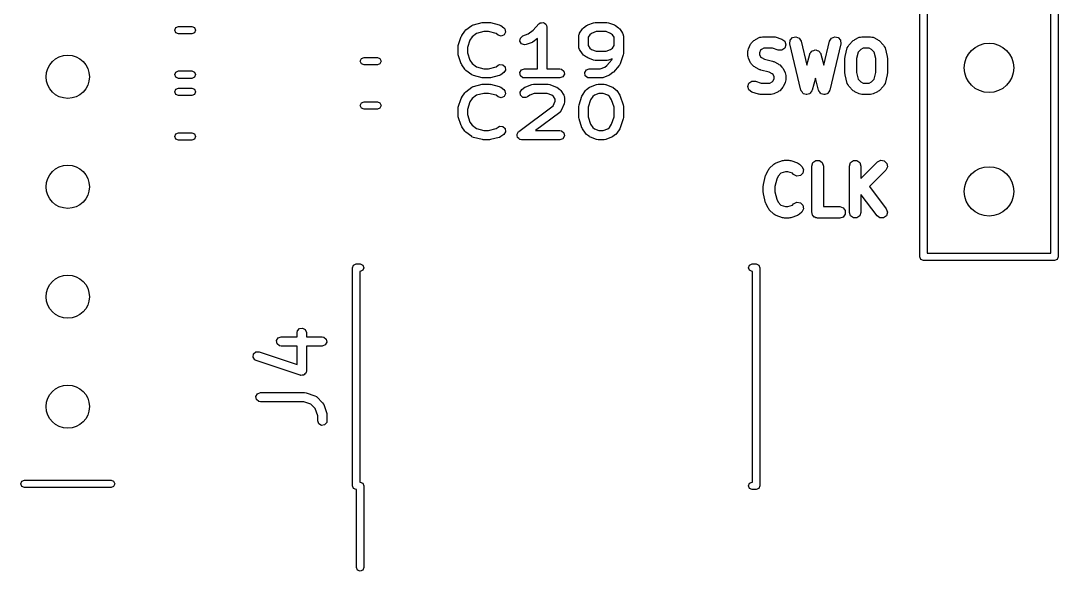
# Model space of a CAD drawing. Extents: x 4.56 to 6.28, y -4.66 to -2.14.
# Drawn here: x 5.594 to 6.255, y -4.593 to -4.242 of the extents above; entities that cross this region are included whole.
import ezdxf

# ---------------------------------------------------------------- set-up
doc = ezdxf.new("R2010")
doc.units = 0
doc.header["$MEASUREMENT"] = 0
doc.layers.add('BLACK', color=7, linetype='CONTINUOUS')

msp = doc.modelspace()

# ---------------------------------------------------------------- linework, layer by layer
at = {"layer": 'BLACK', "linetype": 'CONTINUOUS'}
for p, q in [((6.16654, -4.39213), (6.16654, -3.99606)), ((6.25472, -3.99606), (6.25472, -4.39213)), ((6.17126, -3.99843), (6.17126, -4.38976)), ((6.25, -4.38976), (6.25, -3.99843)), ((5.69221, -4.24764), (5.6929, -4.24597)), ((5.6929, -4.24931), (5.69221, -4.24764)), ((5.6929, -4.24597), (5.69457, -4.24528)), ((5.69457, -4.24528), (5.70306, -4.24528)), ((5.70306, -4.24528), (5.70473, -4.24597)), ((5.70473, -4.24597), (5.70543, -4.24764)), ((5.70543, -4.24764), (5.70473, -4.24931)), ((5.87681, -4.24822), (5.87748, -4.24752)), ((5.87748, -4.24752), (5.87749, -4.2475)), ((5.87749, -4.2475), (5.88124, -4.24469)), ((5.88124, -4.24469), (5.88216, -4.24422)), ((5.88216, -4.24422), (5.88223, -4.24423)), ((5.88223, -4.24423), (5.8823, -4.24418)), ((5.8823, -4.24418), (5.88792, -4.24278)), ((5.88792, -4.24278), (5.88851, -4.24274)), ((5.88851, -4.24274), (5.88864, -4.24269)), ((5.88864, -4.24269), (5.89239, -4.24269)), ((5.89239, -4.24269), (5.89297, -4.24279)), ((5.89297, -4.24279), (5.8931, -4.24278)), ((5.8931, -4.24278), (5.89873, -4.24418)), ((5.89873, -4.24418), (5.89967, -4.2446)), ((5.89967, -4.2446), (5.89971, -4.24466)), ((5.89971, -4.24466), (5.89978, -4.24469)), ((5.89978, -4.24469), (5.90166, -4.24609)), ((5.90166, -4.24609), (5.90236, -4.24684)), ((5.90236, -4.24684), (5.90282, -4.24881)), ((5.9172, -4.25006), (5.92038, -4.24768)), ((5.92038, -4.24768), (5.92393, -4.24368)), ((5.92393, -4.24368), (5.92462, -4.24313)), ((5.92462, -4.24313), (5.92466, -4.24308)), ((5.92466, -4.24308), (5.92469, -4.24308)), ((5.92469, -4.24308), (5.92473, -4.24304)), ((5.92473, -4.24304), (5.92569, -4.2429)), ((5.92569, -4.2429), (5.92665, -4.24273)), ((5.92665, -4.24273), (5.92669, -4.24276)), ((5.92669, -4.24276), (5.92673, -4.24275)), ((5.92673, -4.24275), (5.92756, -4.24326)), ((5.92756, -4.24326), (5.9284, -4.24374)), ((5.9284, -4.24374), (5.92841, -4.24378)), ((5.92841, -4.24378), (5.92845, -4.24381)), ((5.92845, -4.24381), (5.92876, -4.24473)), ((5.92876, -4.24473), (5.92909, -4.24564)), ((5.92909, -4.24564), (5.92909, -4.27222)), ((5.94992, -4.24963), (5.9518, -4.24682)), ((5.9518, -4.24682), (5.95247, -4.24611)), ((5.95247, -4.24611), (5.95248, -4.24609)), ((5.95248, -4.24609), (5.95436, -4.24469)), ((5.95436, -4.24469), (5.95501, -4.24436)), ((5.95501, -4.24436), (5.95509, -4.24428)), ((5.95509, -4.24428), (5.95884, -4.24288)), ((5.95884, -4.24288), (5.95985, -4.24269)), ((5.95985, -4.24269), (5.95987, -4.24269)), ((5.95987, -4.24269), (5.95988, -4.24269)), ((5.95988, -4.24269), (5.96738, -4.24269)), ((5.96738, -4.24269), (5.96839, -4.24287)), ((5.96839, -4.24287), (5.9684, -4.24288)), ((5.9684, -4.24288), (5.96842, -4.24288)), ((5.96842, -4.24288), (5.97217, -4.24428)), ((5.97217, -4.24428), (5.97279, -4.24465)), ((5.97279, -4.24465), (5.9729, -4.24469)), ((5.9729, -4.24469), (5.97478, -4.24609)), ((5.97478, -4.24609), (5.97544, -4.2468)), ((5.97544, -4.2468), (5.97546, -4.24682)), ((5.97546, -4.24682), (5.97733, -4.24963)), ((5.69457, -4.25), (5.6929, -4.24931)), ((5.70306, -4.25), (5.69457, -4.25)), ((5.70473, -4.24931), (5.70306, -4.25)), ((5.87271, -4.25736), (5.87459, -4.25174)), ((5.87459, -4.25174), (5.8749, -4.25116)), ((5.8749, -4.25116), (5.87493, -4.25103)), ((5.87493, -4.25103), (5.87681, -4.24822)), ((5.88007, -4.25398), (5.87847, -4.25877)), ((5.88144, -4.25192), (5.88007, -4.25398)), ((5.88431, -4.24977), (5.88144, -4.25192)), ((5.889, -4.24859), (5.88431, -4.24977)), ((5.89202, -4.24859), (5.889, -4.24859)), ((5.89672, -4.24977), (5.89202, -4.24859)), ((5.89812, -4.25082), (5.89672, -4.24977)), ((5.90005, -4.2514), (5.89812, -4.25082)), ((5.90191, -4.25061), (5.90005, -4.2514)), ((5.90282, -4.24881), (5.90191, -4.25061)), ((5.91198, -4.25462), (5.91231, -4.25263)), ((5.91231, -4.25263), (5.91385, -4.25131)), ((5.91385, -4.25131), (5.9172, -4.25006)), ((5.92318, -4.25295), (5.92041, -4.25503)), ((5.92318, -4.27222), (5.92318, -4.25295)), ((5.94943, -4.25127), (5.94961, -4.25026)), ((5.94943, -4.2583), (5.94943, -4.25127)), ((5.94961, -4.25026), (5.94984, -4.24998)), ((5.94984, -4.24998), (5.94992, -4.24963)), ((5.95643, -4.25051), (5.95533, -4.25216)), ((5.95533, -4.25216), (5.95533, -4.2574)), ((5.95756, -4.24966), (5.95643, -4.25051)), ((5.96042, -4.24859), (5.95756, -4.24966)), ((5.96684, -4.24859), (5.96042, -4.24859)), ((5.9697, -4.24966), (5.96684, -4.24859)), ((5.97083, -4.25051), (5.9697, -4.24966)), ((5.97193, -4.25216), (5.97083, -4.25051)), ((5.97193, -4.2574), (5.97193, -4.25216)), ((5.97733, -4.24963), (5.97775, -4.25057)), ((5.97775, -4.25057), (5.97771, -4.25093)), ((5.97771, -4.25093), (5.97783, -4.25127)), ((5.97783, -4.25127), (5.97783, -4.26251)), ((6.0595, -4.25569), (6.06091, -4.25428)), ((6.06091, -4.25428), (6.06144, -4.25401)), ((6.06144, -4.25401), (6.06187, -4.25359)), ((6.06187, -4.25359), (6.06468, -4.25218)), ((6.06468, -4.25218), (6.06552, -4.25206)), ((6.06552, -4.25206), (6.06633, -4.25179)), ((6.06633, -4.25179), (6.07336, -4.25179)), ((6.07336, -4.25179), (6.07393, -4.25198)), ((6.07393, -4.25198), (6.07453, -4.25198)), ((6.07453, -4.25198), (6.07875, -4.25339)), ((6.07875, -4.25339), (6.08058, -4.25474)), ((6.08383, -4.25634), (6.08402, -4.25406)), ((6.08402, -4.25406), (6.0855, -4.25233)), ((6.0855, -4.25233), (6.08772, -4.2518)), ((6.08772, -4.2518), (6.08982, -4.25268)), ((6.08982, -4.25268), (6.09101, -4.25463)), ((6.10914, -4.25463), (6.11033, -4.25268)), ((6.11033, -4.25268), (6.11244, -4.2518)), ((6.11244, -4.2518), (6.11465, -4.25233)), ((6.11465, -4.25233), (6.11614, -4.25406)), ((6.11614, -4.25406), (6.11632, -4.25634)), ((6.12137, -4.25709), (6.12418, -4.25428)), ((6.12418, -4.25428), (6.12472, -4.25401)), ((6.12472, -4.25401), (6.12514, -4.25359)), ((6.12514, -4.25359), (6.12795, -4.25218)), ((6.12795, -4.25218), (6.1288, -4.25206)), ((6.1288, -4.25206), (6.1296, -4.25179)), ((6.1296, -4.25179), (6.13523, -4.25179)), ((6.13523, -4.25179), (6.13604, -4.25206)), ((6.13604, -4.25206), (6.13688, -4.25218)), ((6.13688, -4.25218), (6.13969, -4.25359)), ((6.13969, -4.25359), (6.14012, -4.25401)), ((6.14012, -4.25401), (6.14065, -4.25428)), ((6.14065, -4.25428), (6.14346, -4.25709)), ((5.87256, -4.2583), (5.87272, -4.25743)), ((5.87256, -4.26251), (5.87256, -4.2583)), ((5.87272, -4.25743), (5.87271, -4.25736)), ((5.87847, -4.25877), (5.87847, -4.26203)), ((5.91301, -4.25636), (5.91198, -4.25462)), ((5.91491, -4.25703), (5.91301, -4.25636)), ((5.91592, -4.25684), (5.91491, -4.25703)), ((5.91967, -4.25544), (5.91592, -4.25684)), ((5.91976, -4.25536), (5.91967, -4.25544)), ((5.92041, -4.25503), (5.91976, -4.25536)), ((5.94955, -4.25864), (5.94943, -4.2583)), ((5.94951, -4.25899), (5.94955, -4.25864)), ((5.94992, -4.25993), (5.94951, -4.25899)), ((5.9518, -4.26275), (5.94992, -4.25993)), ((5.95533, -4.2574), (5.95643, -4.25905)), ((5.95643, -4.25905), (5.95756, -4.2599)), ((5.95756, -4.2599), (5.96042, -4.26097)), ((5.96042, -4.26097), (5.96684, -4.26097)), ((5.96684, -4.26097), (5.9697, -4.2599)), ((5.9697, -4.2599), (5.97083, -4.25905)), ((5.97083, -4.25905), (5.97193, -4.2574)), ((6.05702, -4.26111), (6.05728, -4.2603)), ((6.05728, -4.2603), (6.05741, -4.25946)), ((6.05741, -4.25946), (6.05881, -4.25665)), ((6.05881, -4.25665), (6.05923, -4.25622)), ((6.05923, -4.25622), (6.0595, -4.25569)), ((6.06515, -4.26048), (6.0644, -4.26198)), ((6.06571, -4.25992), (6.06515, -4.26048)), ((6.0672, -4.25917), (6.06571, -4.25992)), ((6.07276, -4.25917), (6.0672, -4.25917)), ((6.07641, -4.26039), (6.07276, -4.25917)), ((6.07869, -4.26041), (6.07641, -4.26039)), ((6.08055, -4.25908), (6.07869, -4.26041)), ((6.08127, -4.25692), (6.08055, -4.25908)), ((6.08058, -4.25474), (6.08127, -4.25692)), ((6.09086, -4.28587), (6.08383, -4.25634)), ((6.09101, -4.25463), (6.09466, -4.26993)), ((6.09723, -4.26185), (6.09775, -4.26105)), ((6.09775, -4.26105), (6.09794, -4.26098)), ((6.09794, -4.26098), (6.09807, -4.26082)), ((6.09807, -4.26082), (6.09899, -4.26058)), ((6.09899, -4.26058), (6.09988, -4.26023)), ((6.09988, -4.26023), (6.10008, -4.26029)), ((6.10008, -4.26029), (6.10027, -4.26023)), ((6.10027, -4.26023), (6.10116, -4.26058)), ((6.10116, -4.26058), (6.10208, -4.26082)), ((6.10208, -4.26082), (6.10221, -4.26098)), ((6.10221, -4.26098), (6.1024, -4.26105)), ((6.1024, -4.26105), (6.10292, -4.26185)), ((6.1055, -4.26993), (6.10914, -4.25463)), ((6.11632, -4.25634), (6.10929, -4.28587)), ((6.11899, -4.26443), (6.1204, -4.25881)), ((6.1204, -4.25881), (6.12092, -4.25797)), ((6.12092, -4.25797), (6.12137, -4.25709)), ((6.12898, -4.25992), (6.12731, -4.26159)), ((6.13048, -4.25917), (6.12898, -4.25992)), ((6.13436, -4.25917), (6.13048, -4.25917)), ((6.13586, -4.25992), (6.13436, -4.25917)), ((6.13752, -4.26159), (6.13586, -4.25992)), ((6.14346, -4.25709), (6.14391, -4.25797)), ((6.14391, -4.25797), (6.14443, -4.25881)), ((6.14443, -4.25881), (6.14584, -4.26443)), ((5.81032, -4.26732), (5.81101, -4.26565)), ((5.81101, -4.26899), (5.81032, -4.26732)), ((5.81101, -4.26565), (5.81268, -4.26496)), ((5.81268, -4.26496), (5.82117, -4.26496)), ((5.82117, -4.26496), (5.82284, -4.26565)), ((5.82284, -4.26565), (5.82354, -4.26732)), ((5.82354, -4.26732), (5.82284, -4.26899)), ((5.87258, -4.26257), (5.87256, -4.26251)), ((5.87271, -4.26345), (5.87258, -4.26257)), ((5.87459, -4.26907), (5.87271, -4.26345)), ((5.87847, -4.26203), (5.88007, -4.26683)), ((5.88007, -4.26683), (5.88144, -4.26889)), ((5.95182, -4.26276), (5.9518, -4.26275)), ((5.95248, -4.26347), (5.95182, -4.26276)), ((5.95436, -4.26488), (5.95248, -4.26347)), ((5.95447, -4.26491), (5.95436, -4.26488)), ((5.95509, -4.26528), (5.95447, -4.26491)), ((5.95884, -4.26668), (5.95509, -4.26528)), ((5.95886, -4.26669), (5.95884, -4.26668)), ((5.95887, -4.26669), (5.95886, -4.26669)), ((5.95988, -4.26687), (5.95887, -4.26669)), ((5.96738, -4.26687), (5.95988, -4.26687)), ((5.96724, -4.27017), (5.97039, -4.26663)), ((5.96739, -4.26687), (5.96738, -4.26687)), ((5.96741, -4.26687), (5.96739, -4.26687)), ((5.96842, -4.26668), (5.96741, -4.26687)), ((5.97066, -4.26585), (5.96842, -4.26668)), ((5.97039, -4.26663), (5.97066, -4.26585)), ((5.97768, -4.26345), (5.9758, -4.26907)), ((5.97783, -4.26251), (5.97768, -4.26338)), ((5.97768, -4.26338), (5.97768, -4.26345)), ((6.05702, -4.26392), (6.05702, -4.26111)), ((6.05728, -4.26473), (6.05702, -4.26392)), ((6.05741, -4.26557), (6.05728, -4.26473)), ((6.05881, -4.26838), (6.05741, -4.26557)), ((6.0644, -4.26198), (6.0644, -4.26305)), ((6.0644, -4.26305), (6.06515, -4.26455)), ((6.06515, -4.26455), (6.06571, -4.2651)), ((6.06571, -4.2651), (6.06762, -4.26606)), ((6.06762, -4.26606), (6.07285, -4.26737)), ((6.07285, -4.26737), (6.0732, -4.26759)), ((6.0732, -4.26759), (6.07361, -4.26765)), ((6.07361, -4.26765), (6.07642, -4.26906)), ((6.09466, -4.26993), (6.09651, -4.26297)), ((6.09651, -4.26297), (6.09662, -4.2628)), ((6.09662, -4.2628), (6.09663, -4.26259)), ((6.09663, -4.26259), (6.09723, -4.26185)), ((6.10292, -4.26185), (6.10352, -4.26259)), ((6.10352, -4.26259), (6.10353, -4.2628)), ((6.10353, -4.2628), (6.10364, -4.26297)), ((6.10364, -4.26297), (6.1055, -4.26993)), ((6.11888, -4.26533), (6.11903, -4.26489)), ((6.11888, -4.27517), (6.11888, -4.26533)), ((6.11903, -4.26489), (6.11899, -4.26443)), ((6.12731, -4.26159), (6.12627, -4.26578)), ((6.12627, -4.26578), (6.12627, -4.27471)), ((6.13857, -4.26578), (6.13752, -4.26159)), ((6.13857, -4.27471), (6.13857, -4.26578)), ((6.14584, -4.26443), (6.14581, -4.26489)), ((6.14581, -4.26489), (6.14595, -4.26533)), ((6.14595, -4.26533), (6.14595, -4.27517)), ((5.6929, -4.27431), (5.69457, -4.27362)), ((5.69457, -4.27362), (5.70306, -4.27362)), ((5.70306, -4.27362), (5.70473, -4.27431)), ((5.81268, -4.26969), (5.81101, -4.26899)), ((5.82117, -4.26969), (5.81268, -4.26969)), ((5.82284, -4.26899), (5.82117, -4.26969)), ((5.87467, -4.26917), (5.87459, -4.26907)), ((5.87493, -4.26978), (5.87467, -4.26917)), ((5.87681, -4.27259), (5.87493, -4.26978)), ((5.87683, -4.2726), (5.87681, -4.27259)), ((5.87749, -4.27331), (5.87683, -4.2726)), ((5.88124, -4.27612), (5.87749, -4.27331)), ((5.88144, -4.26889), (5.88431, -4.27104)), ((5.88431, -4.27104), (5.889, -4.27222)), ((5.889, -4.27222), (5.89202, -4.27222)), ((5.89202, -4.27222), (5.89672, -4.27104)), ((5.89672, -4.27104), (5.89812, -4.26999)), ((5.89812, -4.26999), (5.89903, -4.26953)), ((5.89903, -4.26953), (5.90105, -4.26964)), ((5.90105, -4.26964), (5.90252, -4.27102)), ((5.90276, -4.27303), (5.90166, -4.27472)), ((5.90252, -4.27102), (5.90276, -4.27303)), ((5.91198, -4.27466), (5.91299, -4.27291)), ((5.91299, -4.27291), (5.91489, -4.27222)), ((5.91489, -4.27222), (5.92318, -4.27222)), ((5.92909, -4.27222), (5.93738, -4.27222)), ((5.93738, -4.27222), (5.93839, -4.27239)), ((5.93839, -4.27239), (5.93994, -4.27369)), ((5.93994, -4.27369), (5.94029, -4.27568)), ((5.95322, -4.27466), (5.95423, -4.27291)), ((5.95423, -4.27291), (5.95613, -4.27222)), ((5.95613, -4.27222), (5.96309, -4.27222)), ((5.96309, -4.27222), (5.96595, -4.27115)), ((5.96595, -4.27115), (5.96724, -4.27017)), ((5.97521, -4.2701), (5.97146, -4.27432)), ((5.97524, -4.27002), (5.97521, -4.2701)), ((5.97532, -4.26997), (5.97524, -4.27002)), ((5.9758, -4.26907), (5.97532, -4.26997)), ((6.05923, -4.26881), (6.05881, -4.26838)), ((6.0595, -4.26934), (6.05923, -4.26881)), ((6.06091, -4.27075), (6.0595, -4.26934)), ((6.06144, -4.27102), (6.06091, -4.27075)), ((6.06187, -4.27144), (6.06144, -4.27102)), ((6.06468, -4.27285), (6.06187, -4.27144)), ((6.06509, -4.27291), (6.06468, -4.27285)), ((6.06544, -4.27313), (6.06509, -4.27291)), ((6.07067, -4.27443), (6.06544, -4.27313)), ((6.07642, -4.26906), (6.07684, -4.26948)), ((6.07684, -4.26948), (6.07738, -4.26975)), ((6.07738, -4.26975), (6.07878, -4.27115)), ((6.07878, -4.27115), (6.07906, -4.27169)), ((6.07906, -4.27169), (6.07948, -4.27211)), ((6.07948, -4.27211), (6.08088, -4.27492)), ((5.69221, -4.27598), (5.6929, -4.27431)), ((5.6929, -4.27765), (5.69221, -4.27598)), ((5.69457, -4.27835), (5.6929, -4.27765)), ((5.70306, -4.27835), (5.69457, -4.27835)), ((5.70473, -4.27765), (5.70306, -4.27835)), ((5.70473, -4.27431), (5.70543, -4.27598)), ((5.70543, -4.27598), (5.70473, -4.27765)), ((5.88132, -4.27615), (5.88124, -4.27612)), ((5.88136, -4.27621), (5.88132, -4.27615)), ((5.8823, -4.27663), (5.88136, -4.27621)), ((5.88792, -4.27803), (5.8823, -4.27663)), ((5.88806, -4.27802), (5.88792, -4.27803)), ((5.88864, -4.27812), (5.88806, -4.27802)), ((5.89239, -4.27812), (5.88864, -4.27812)), ((5.89252, -4.27807), (5.89239, -4.27812)), ((5.8931, -4.27803), (5.89252, -4.27807)), ((5.89873, -4.27663), (5.8931, -4.27803)), ((5.89879, -4.27658), (5.89873, -4.27663)), ((5.89887, -4.27659), (5.89879, -4.27658)), ((5.89978, -4.27612), (5.89887, -4.27659)), ((5.90166, -4.27472), (5.89978, -4.27612)), ((5.91233, -4.27665), (5.91198, -4.27466)), ((5.91388, -4.27794), (5.91233, -4.27665)), ((5.91489, -4.27812), (5.91388, -4.27794)), ((5.93738, -4.27812), (5.91489, -4.27812)), ((5.93928, -4.27743), (5.93738, -4.27812)), ((5.94029, -4.27568), (5.93928, -4.27743)), ((5.95357, -4.27665), (5.95322, -4.27466)), ((5.95512, -4.27794), (5.95357, -4.27665)), ((5.95613, -4.27812), (5.95512, -4.27794)), ((5.96363, -4.27812), (5.95613, -4.27812)), ((5.96364, -4.27812), (5.96363, -4.27812)), ((5.96366, -4.27812), (5.96364, -4.27812)), ((5.96467, -4.27793), (5.96366, -4.27812)), ((5.96842, -4.27653), (5.96467, -4.27793)), ((5.9685, -4.27645), (5.96842, -4.27653)), ((5.96915, -4.27612), (5.9685, -4.27645)), ((5.97103, -4.27472), (5.96915, -4.27612)), ((5.9711, -4.2746), (5.97103, -4.27472)), ((5.97146, -4.27432), (5.9711, -4.2746)), ((6.05774, -4.28141), (6.05959, -4.28009)), ((6.05959, -4.28009), (6.06187, -4.2801)), ((6.06187, -4.2801), (6.06552, -4.28132)), ((6.07258, -4.27539), (6.07067, -4.27443)), ((6.07108, -4.28132), (6.07258, -4.28057)), ((6.07314, -4.27595), (6.07258, -4.27539)), ((6.07258, -4.28057), (6.07314, -4.28001)), ((6.07389, -4.27745), (6.07314, -4.27595)), ((6.07314, -4.28001), (6.07389, -4.27852)), ((6.07389, -4.27852), (6.07389, -4.27745)), ((6.08088, -4.27492), (6.08101, -4.27577)), ((6.08101, -4.2802), (6.08088, -4.28104)), ((6.08101, -4.27577), (6.08127, -4.27657)), ((6.08127, -4.27939), (6.08101, -4.2802)), ((6.08127, -4.27657), (6.08127, -4.27939)), ((6.10008, -4.27824), (6.09802, -4.28596)), ((6.10214, -4.28596), (6.10008, -4.27824)), ((6.11903, -4.27561), (6.11888, -4.27517)), ((6.11899, -4.27606), (6.11903, -4.27561)), ((6.1204, -4.28169), (6.11899, -4.27606)), ((6.12627, -4.27471), (6.12731, -4.27891)), ((6.12731, -4.27891), (6.12898, -4.28057)), ((6.12898, -4.28057), (6.13048, -4.28132)), ((6.13436, -4.28132), (6.13585, -4.28057)), ((6.13585, -4.28057), (6.13752, -4.27891)), ((6.13752, -4.27891), (6.13857, -4.27471)), ((6.14584, -4.27606), (6.14443, -4.28169)), ((6.14595, -4.27517), (6.14581, -4.27561)), ((6.14581, -4.27561), (6.14584, -4.27606)), ((5.69221, -4.28701), (5.6929, -4.28534)), ((5.6929, -4.28868), (5.69221, -4.28701)), ((5.6929, -4.28534), (5.69457, -4.28465)), ((5.69457, -4.28465), (5.70306, -4.28465)), ((5.70306, -4.28465), (5.70473, -4.28534)), ((5.70473, -4.28534), (5.70543, -4.28701)), ((5.70543, -4.28701), (5.70473, -4.28868)), ((5.87681, -4.28759), (5.87748, -4.28689)), ((5.87748, -4.28689), (5.87749, -4.28687)), ((5.87749, -4.28687), (5.88124, -4.28406)), ((5.88124, -4.28406), (5.88216, -4.28359)), ((5.88216, -4.28359), (5.88223, -4.2836)), ((5.88223, -4.2836), (5.8823, -4.28355)), ((5.8823, -4.28355), (5.88792, -4.28215)), ((5.88792, -4.28215), (5.88851, -4.28211)), ((5.88851, -4.28211), (5.88864, -4.28206)), ((5.88864, -4.28206), (5.89239, -4.28206)), ((5.89239, -4.28206), (5.89297, -4.28216)), ((5.89297, -4.28216), (5.8931, -4.28215)), ((5.8931, -4.28215), (5.89873, -4.28355)), ((5.89873, -4.28355), (5.89967, -4.28397)), ((5.89967, -4.28397), (5.89971, -4.28403)), ((5.89971, -4.28403), (5.89978, -4.28406)), ((5.89978, -4.28406), (5.90166, -4.28546)), ((5.90166, -4.28546), (5.90236, -4.28621)), ((5.90236, -4.28621), (5.90282, -4.28818)), ((5.91201, -4.28715), (5.91311, -4.28546)), ((5.91225, -4.28916), (5.91201, -4.28715)), ((5.91311, -4.28546), (5.91499, -4.28406)), ((5.91499, -4.28406), (5.91564, -4.28373)), ((5.91564, -4.28373), (5.91572, -4.28365)), ((5.91572, -4.28365), (5.91947, -4.28225)), ((5.91947, -4.28225), (5.92048, -4.28206)), ((5.92048, -4.28206), (5.9205, -4.28206)), ((5.9205, -4.28206), (5.92051, -4.28206)), ((5.92051, -4.28206), (5.92988, -4.28206)), ((5.92988, -4.28206), (5.93089, -4.28224)), ((5.93089, -4.28224), (5.93091, -4.28225)), ((5.93091, -4.28225), (5.93092, -4.28225)), ((5.93092, -4.28225), (5.93467, -4.28365)), ((5.93467, -4.28365), (5.9353, -4.28402)), ((5.9353, -4.28402), (5.9354, -4.28406)), ((5.9354, -4.28406), (5.93728, -4.28546)), ((5.93728, -4.28546), (5.93794, -4.28617)), ((5.93794, -4.28617), (5.93796, -4.28619)), ((5.93796, -4.28619), (5.93984, -4.289)), ((5.9518, -4.289), (5.95367, -4.28619)), ((5.95367, -4.28619), (5.95434, -4.28548)), ((5.95434, -4.28548), (5.95436, -4.28546)), ((5.95436, -4.28546), (5.95623, -4.28406)), ((5.95623, -4.28406), (5.95688, -4.28373)), ((5.95688, -4.28373), (5.95697, -4.28365)), ((5.95697, -4.28365), (5.96072, -4.28225)), ((5.96072, -4.28225), (5.96173, -4.28206)), ((5.96173, -4.28206), (5.96174, -4.28206)), ((5.96174, -4.28206), (5.96175, -4.28206)), ((5.96175, -4.28206), (5.9655, -4.28206)), ((5.9655, -4.28206), (5.96651, -4.28224)), ((5.96651, -4.28224), (5.96653, -4.28225)), ((5.96653, -4.28225), (5.96654, -4.28225)), ((5.96654, -4.28225), (5.97029, -4.28365)), ((5.97029, -4.28365), (5.97092, -4.28402)), ((5.97092, -4.28402), (5.97103, -4.28406)), ((5.97103, -4.28406), (5.9729, -4.28546)), ((5.9729, -4.28546), (5.97356, -4.28617)), ((5.97356, -4.28617), (5.97359, -4.28619)), ((5.97359, -4.28619), (5.97546, -4.289)), ((6.05702, -4.28358), (6.05774, -4.28141)), ((6.0577, -4.28575), (6.05702, -4.28358)), ((6.05954, -4.28711), (6.0577, -4.28575)), ((6.06376, -4.28851), (6.05954, -4.28711)), ((6.06552, -4.28132), (6.07108, -4.28132)), ((6.07642, -4.28691), (6.07361, -4.28831)), ((6.07684, -4.28649), (6.07642, -4.28691)), ((6.07738, -4.28622), (6.07684, -4.28649)), ((6.07878, -4.28481), (6.07738, -4.28622)), ((6.07906, -4.28428), (6.07878, -4.28481)), ((6.07948, -4.28385), (6.07906, -4.28428)), ((6.08088, -4.28104), (6.07948, -4.28385)), ((6.091, -4.28608), (6.09086, -4.28587)), ((6.09101, -4.28634), (6.091, -4.28608)), ((6.09158, -4.28704), (6.09101, -4.28634)), ((6.09205, -4.28781), (6.09158, -4.28704)), ((6.09727, -4.28712), (6.09678, -4.28788)), ((6.09786, -4.28643), (6.09727, -4.28712)), ((6.09788, -4.28618), (6.09786, -4.28643)), ((6.09802, -4.28596), (6.09788, -4.28618)), ((6.10227, -4.28618), (6.10214, -4.28596)), ((6.10229, -4.28643), (6.10227, -4.28618)), ((6.10288, -4.28712), (6.10229, -4.28643)), ((6.10338, -4.28788), (6.10288, -4.28712)), ((6.10858, -4.28704), (6.1081, -4.28781)), ((6.10915, -4.28634), (6.10858, -4.28704)), ((6.10916, -4.28608), (6.10915, -4.28634)), ((6.10929, -4.28587), (6.10916, -4.28608)), ((6.12092, -4.28252), (6.1204, -4.28169)), ((6.12137, -4.2834), (6.12092, -4.28252)), ((6.12418, -4.28622), (6.12137, -4.2834)), ((6.12472, -4.28649), (6.12418, -4.28622)), ((6.12514, -4.28691), (6.12472, -4.28649)), ((6.12795, -4.28831), (6.12514, -4.28691)), ((6.13048, -4.28132), (6.13436, -4.28132)), ((6.13969, -4.28691), (6.13688, -4.28831)), ((6.14012, -4.28649), (6.13969, -4.28691)), ((6.14065, -4.28622), (6.14012, -4.28649)), ((6.14346, -4.2834), (6.14065, -4.28622)), ((6.14391, -4.28252), (6.14346, -4.2834)), ((6.14443, -4.28169), (6.14391, -4.28252)), ((5.69457, -4.28937), (5.6929, -4.28868)), ((5.70306, -4.28937), (5.69457, -4.28937)), ((5.70473, -4.28868), (5.70306, -4.28937)), ((5.81032, -4.29567), (5.81101, -4.294)), ((5.81101, -4.294), (5.81268, -4.29331)), ((5.81268, -4.29331), (5.82117, -4.29331)), ((5.82117, -4.29331), (5.82284, -4.294)), ((5.82284, -4.294), (5.82354, -4.29567)), ((5.87271, -4.29673), (5.87459, -4.29111)), ((5.87459, -4.29111), (5.8749, -4.29053)), ((5.8749, -4.29053), (5.87493, -4.2904)), ((5.87493, -4.2904), (5.87681, -4.28759)), ((5.88007, -4.29335), (5.87847, -4.29815)), ((5.88144, -4.29129), (5.88007, -4.29335)), ((5.88431, -4.28914), (5.88144, -4.29129)), ((5.889, -4.28796), (5.88431, -4.28914)), ((5.89202, -4.28796), (5.889, -4.28796)), ((5.89672, -4.28914), (5.89202, -4.28796)), ((5.89812, -4.29019), (5.89672, -4.28914)), ((5.90005, -4.29077), (5.89812, -4.29019)), ((5.90191, -4.28998), (5.90005, -4.29077)), ((5.90282, -4.28818), (5.90191, -4.28998)), ((5.91373, -4.29054), (5.91225, -4.28916)), ((5.91574, -4.29065), (5.91373, -4.29054)), ((5.91666, -4.29019), (5.91574, -4.29065)), ((5.91819, -4.28903), (5.91666, -4.29019)), ((5.92105, -4.28796), (5.91819, -4.28903)), ((5.92935, -4.28796), (5.92105, -4.28796)), ((5.9322, -4.28903), (5.92935, -4.28796)), ((5.93333, -4.28988), (5.9322, -4.28903)), ((5.93312, -4.29576), (5.93443, -4.29282)), ((5.93443, -4.29153), (5.93333, -4.28988)), ((5.93443, -4.29282), (5.93443, -4.29153)), ((5.93984, -4.289), (5.94025, -4.28994)), ((5.94034, -4.29345), (5.94016, -4.29446)), ((5.94025, -4.28994), (5.94021, -4.2903)), ((5.94021, -4.2903), (5.94034, -4.29064)), ((5.94034, -4.29064), (5.94034, -4.29345)), ((5.94958, -4.29533), (5.95145, -4.2897)), ((5.95145, -4.2897), (5.95177, -4.28912)), ((5.95177, -4.28912), (5.9518, -4.289)), ((5.95693, -4.29194), (5.95533, -4.29674)), ((5.95831, -4.28988), (5.95693, -4.29194)), ((5.95944, -4.28903), (5.95831, -4.28988)), ((5.96229, -4.28796), (5.95944, -4.28903)), ((5.96497, -4.28796), (5.96229, -4.28796)), ((5.96782, -4.28903), (5.96497, -4.28796)), ((5.96895, -4.28988), (5.96782, -4.28903)), ((5.97033, -4.29194), (5.96895, -4.28988)), ((5.97193, -4.29674), (5.97033, -4.29194)), ((5.97546, -4.289), (5.97573, -4.2896)), ((5.97573, -4.2896), (5.9758, -4.2897)), ((5.9758, -4.2897), (5.97768, -4.29533)), ((6.06436, -4.28852), (6.06376, -4.28851)), ((6.06493, -4.2887), (6.06436, -4.28852)), ((6.07196, -4.2887), (6.06493, -4.2887)), ((6.07277, -4.28844), (6.07196, -4.2887)), ((6.07361, -4.28831), (6.07277, -4.28844)), ((6.09229, -4.28791), (6.09205, -4.28781)), ((6.09245, -4.28811), (6.09229, -4.28791)), ((6.09332, -4.28834), (6.09245, -4.28811)), ((6.09416, -4.28869), (6.09332, -4.28834)), ((6.0944, -4.28863), (6.09416, -4.28869)), ((6.09465, -4.2887), (6.0944, -4.28863)), ((6.09549, -4.28837), (6.09465, -4.2887)), ((6.09638, -4.28816), (6.09549, -4.28837)), ((6.09654, -4.28797), (6.09638, -4.28816)), ((6.09678, -4.28788), (6.09654, -4.28797)), ((6.10361, -4.28797), (6.10338, -4.28788)), ((6.10378, -4.28816), (6.10361, -4.28797)), ((6.10466, -4.28837), (6.10378, -4.28816)), ((6.1055, -4.2887), (6.10466, -4.28837)), ((6.10575, -4.28863), (6.1055, -4.2887)), ((6.106, -4.28869), (6.10575, -4.28863)), ((6.10683, -4.28834), (6.106, -4.28869)), ((6.10771, -4.28811), (6.10683, -4.28834)), ((6.10787, -4.28791), (6.10771, -4.28811)), ((6.1081, -4.28781), (6.10787, -4.28791)), ((6.1288, -4.28844), (6.12795, -4.28831)), ((6.1296, -4.2887), (6.1288, -4.28844)), ((6.13523, -4.2887), (6.1296, -4.2887)), ((6.13604, -4.28844), (6.13523, -4.2887)), ((6.13688, -4.28831), (6.13604, -4.28844)), ((5.81101, -4.29734), (5.81032, -4.29567)), ((5.81268, -4.29803), (5.81101, -4.29734)), ((5.82117, -4.29803), (5.81268, -4.29803)), ((5.82284, -4.29734), (5.82117, -4.29803)), ((5.82354, -4.29567), (5.82284, -4.29734)), ((5.87256, -4.29767), (5.87272, -4.2968)), ((5.87256, -4.30188), (5.87256, -4.29767)), ((5.87272, -4.2968), (5.87271, -4.29673)), ((5.87847, -4.29815), (5.87847, -4.3014)), ((5.91124, -4.31218), (5.93312, -4.29576)), ((5.93728, -4.30003), (5.92187, -4.31159)), ((5.93741, -4.29982), (5.93728, -4.30003)), ((5.93763, -4.29972), (5.93741, -4.29982)), ((5.93821, -4.29887), (5.93763, -4.29972)), ((5.94008, -4.29465), (5.93821, -4.29887)), ((5.94009, -4.29454), (5.94008, -4.29465)), ((5.94016, -4.29446), (5.94009, -4.29454)), ((5.94943, -4.29626), (5.94958, -4.29539)), ((5.94943, -4.30329), (5.94943, -4.29626)), ((5.94958, -4.29539), (5.94958, -4.29533)), ((5.95533, -4.29674), (5.95533, -4.30281)), ((5.97193, -4.30281), (5.97193, -4.29674)), ((5.97768, -4.29533), (5.97781, -4.2962)), ((5.97781, -4.2962), (5.97783, -4.29626)), ((5.97783, -4.29626), (5.97783, -4.30329)), ((5.87258, -4.30194), (5.87256, -4.30188)), ((5.87271, -4.30282), (5.87258, -4.30194)), ((5.87459, -4.30844), (5.87271, -4.30282)), ((5.87847, -4.3014), (5.88007, -4.3062)), ((5.88007, -4.3062), (5.88144, -4.30826)), ((5.94945, -4.30335), (5.94943, -4.30329)), ((5.94958, -4.30422), (5.94945, -4.30335)), ((5.95145, -4.30985), (5.94958, -4.30422)), ((5.95533, -4.30281), (5.95693, -4.30761)), ((5.97033, -4.30761), (5.97193, -4.30281)), ((5.97768, -4.30422), (5.9758, -4.30985)), ((5.97783, -4.30329), (5.97768, -4.30416)), ((5.97768, -4.30416), (5.97768, -4.30422)), ((5.69221, -4.31535), (5.6929, -4.31368)), ((5.6929, -4.31368), (5.69457, -4.31299)), ((5.69457, -4.31299), (5.70306, -4.31299)), ((5.70306, -4.31299), (5.70473, -4.31368)), ((5.70473, -4.31368), (5.70543, -4.31535)), ((5.87467, -4.30854), (5.87459, -4.30844)), ((5.87493, -4.30915), (5.87467, -4.30854)), ((5.87681, -4.31196), (5.87493, -4.30915)), ((5.87683, -4.31197), (5.87681, -4.31196)), ((5.87749, -4.31268), (5.87683, -4.31197)), ((5.88124, -4.31549), (5.87749, -4.31268)), ((5.88144, -4.30826), (5.88431, -4.31041)), ((5.88431, -4.31041), (5.889, -4.31159)), ((5.889, -4.31159), (5.89202, -4.31159)), ((5.89202, -4.31159), (5.89672, -4.31041)), ((5.89672, -4.31041), (5.89812, -4.30936)), ((5.89812, -4.30936), (5.89903, -4.3089)), ((5.89903, -4.3089), (5.90105, -4.30901)), ((5.90105, -4.30901), (5.90252, -4.31039)), ((5.90276, -4.3124), (5.90166, -4.31409)), ((5.90252, -4.31039), (5.90276, -4.3124)), ((5.91014, -4.31387), (5.91065, -4.31309)), ((5.91015, -4.31395), (5.91014, -4.31387)), ((5.91065, -4.31309), (5.91111, -4.31228)), ((5.91111, -4.31228), (5.91119, -4.31225)), ((5.91119, -4.31225), (5.91124, -4.31218)), ((5.92187, -4.31159), (5.93738, -4.31159)), ((5.93738, -4.31159), (5.93839, -4.31176)), ((5.93839, -4.31176), (5.93994, -4.31306)), ((5.93994, -4.31306), (5.94029, -4.31505)), ((5.95153, -4.30995), (5.95145, -4.30985)), ((5.9518, -4.31055), (5.95153, -4.30995)), ((5.95367, -4.31336), (5.9518, -4.31055)), ((5.95369, -4.31338), (5.95367, -4.31336)), ((5.95436, -4.31409), (5.95369, -4.31338)), ((5.95693, -4.30761), (5.95831, -4.30967)), ((5.95831, -4.30967), (5.95944, -4.31052)), ((5.95944, -4.31052), (5.96229, -4.31159)), ((5.96229, -4.31159), (5.96497, -4.31159)), ((5.96497, -4.31159), (5.96782, -4.31052)), ((5.96782, -4.31052), (5.96895, -4.30967)), ((5.96895, -4.30967), (5.97033, -4.30761)), ((5.97359, -4.31336), (5.97291, -4.31407)), ((5.97546, -4.31055), (5.97359, -4.31336)), ((5.97549, -4.31043), (5.97546, -4.31055)), ((5.9758, -4.30985), (5.97549, -4.31043)), ((5.6929, -4.31702), (5.69221, -4.31535)), ((5.69457, -4.31772), (5.6929, -4.31702)), ((5.70306, -4.31772), (5.69457, -4.31772)), ((5.70473, -4.31702), (5.70306, -4.31772)), ((5.70543, -4.31535), (5.70473, -4.31702)), ((5.88132, -4.31552), (5.88124, -4.31549)), ((5.88136, -4.31558), (5.88132, -4.31552)), ((5.8823, -4.316), (5.88136, -4.31558)), ((5.88792, -4.3174), (5.8823, -4.316)), ((5.88806, -4.31739), (5.88792, -4.3174)), ((5.88864, -4.31749), (5.88806, -4.31739)), ((5.89239, -4.31749), (5.88864, -4.31749)), ((5.89252, -4.31744), (5.89239, -4.31749)), ((5.8931, -4.3174), (5.89252, -4.31744)), ((5.89873, -4.316), (5.8931, -4.3174)), ((5.89879, -4.31595), (5.89873, -4.316)), ((5.89887, -4.31596), (5.89879, -4.31595)), ((5.89978, -4.31549), (5.89887, -4.31596)), ((5.90166, -4.31409), (5.89978, -4.31549)), ((5.9101, -4.31403), (5.91015, -4.31395)), ((5.91027, -4.31495), (5.9101, -4.31403)), ((5.91038, -4.31587), (5.91027, -4.31495)), ((5.91044, -4.31593), (5.91038, -4.31587)), ((5.91045, -4.31602), (5.91044, -4.31593)), ((5.91117, -4.31662), (5.91045, -4.31602)), ((5.91185, -4.31725), (5.91117, -4.31662)), ((5.91194, -4.31726), (5.91185, -4.31725)), ((5.912, -4.31731), (5.91194, -4.31726)), ((5.91301, -4.31749), (5.912, -4.31731)), ((5.93738, -4.31749), (5.91301, -4.31749)), ((5.93928, -4.3168), (5.93738, -4.31749)), ((5.94029, -4.31505), (5.93928, -4.3168)), ((5.95623, -4.31549), (5.95436, -4.31409)), ((5.95634, -4.31553), (5.95623, -4.31549)), ((5.95697, -4.3159), (5.95634, -4.31553)), ((5.96072, -4.3173), (5.95697, -4.3159)), ((5.96073, -4.3173), (5.96072, -4.3173)), ((5.96074, -4.31731), (5.96073, -4.3173)), ((5.96175, -4.31749), (5.96074, -4.31731)), ((5.9655, -4.31749), (5.96175, -4.31749)), ((5.96552, -4.31749), (5.9655, -4.31749)), ((5.96553, -4.31749), (5.96552, -4.31749)), ((5.96654, -4.3173), (5.96553, -4.31749)), ((5.97029, -4.3159), (5.96654, -4.3173)), ((5.97038, -4.31582), (5.97029, -4.3159)), ((5.97103, -4.31549), (5.97038, -4.31582)), ((5.9729, -4.31409), (5.97103, -4.31549)), ((5.97291, -4.31407), (5.9729, -4.31409)), ((6.07075, -4.33583), (6.07356, -4.33302)), ((6.07356, -4.33302), (6.07432, -4.33263)), ((6.07432, -4.33263), (6.07501, -4.33213)), ((6.07501, -4.33213), (6.07923, -4.33072)), ((6.07923, -4.33072), (6.07982, -4.33072)), ((6.07982, -4.33072), (6.08039, -4.33053)), ((6.08039, -4.33053), (6.0832, -4.33053)), ((6.0832, -4.33053), (6.08377, -4.33072)), ((6.08377, -4.33072), (6.08437, -4.33072)), ((6.08437, -4.33072), (6.08859, -4.33213)), ((6.08859, -4.33213), (6.08927, -4.33263)), ((6.08927, -4.33263), (6.09003, -4.33302)), ((6.09003, -4.33302), (6.09144, -4.33443)), ((6.09779, -4.33422), (6.0985, -4.33205)), ((6.0985, -4.33205), (6.10034, -4.33071)), ((6.10034, -4.33071), (6.10262, -4.33071)), ((6.10262, -4.33071), (6.10447, -4.33205)), ((6.10447, -4.33205), (6.10517, -4.33422)), ((6.1217, -4.33422), (6.1224, -4.33205)), ((6.1224, -4.33205), (6.12425, -4.33071)), ((6.12425, -4.33071), (6.12653, -4.33071)), ((6.12653, -4.33071), (6.12837, -4.33205)), ((6.12837, -4.33205), (6.12908, -4.33422)), ((6.12908, -4.34219), (6.13965, -4.33161)), ((6.13965, -4.33161), (6.14168, -4.33058)), ((6.14168, -4.33058), (6.14394, -4.33094)), ((6.14394, -4.33094), (6.14555, -4.33255)), ((6.14555, -4.33255), (6.14591, -4.3348)), ((6.06838, -4.34036), (6.06859, -4.34001)), ((6.06859, -4.34001), (6.06865, -4.3396)), ((6.06865, -4.3396), (6.07006, -4.33679)), ((6.07006, -4.33679), (6.07048, -4.33637)), ((6.07048, -4.33637), (6.07075, -4.33583)), ((6.07817, -4.33886), (6.0764, -4.34063)), ((6.08099, -4.33791), (6.07817, -4.33886)), ((6.08261, -4.33791), (6.08099, -4.33791)), ((6.08543, -4.33886), (6.08261, -4.33791)), ((6.08622, -4.33965), (6.08543, -4.33886)), ((6.08825, -4.34068), (6.08622, -4.33965)), ((6.0905, -4.34032), (6.08825, -4.34068)), ((6.09212, -4.33871), (6.0905, -4.34032)), ((6.09144, -4.33443), (6.09247, -4.33646)), ((6.09247, -4.33646), (6.09212, -4.33871)), ((6.09779, -4.36375), (6.09779, -4.33422)), ((6.10517, -4.33422), (6.10517, -4.36006)), ((6.1217, -4.36375), (6.1217, -4.33422)), ((6.12908, -4.33422), (6.12908, -4.34219)), ((6.14487, -4.33683), (6.13448, -4.34722)), ((6.14591, -4.3348), (6.14487, -4.33683)), ((6.06686, -4.34688), (6.067, -4.34644)), ((6.06686, -4.3511), (6.06686, -4.34688)), ((6.06697, -4.34598), (6.06838, -4.34036)), ((6.067, -4.34644), (6.06697, -4.34598)), ((6.07544, -4.34254), (6.07424, -4.34733)), ((6.0764, -4.34063), (6.07544, -4.34254)), ((6.067, -4.35153), (6.06686, -4.3511)), ((6.06697, -4.35199), (6.067, -4.35153)), ((6.06838, -4.35762), (6.06697, -4.35199)), ((6.07424, -4.34733), (6.07424, -4.35064)), ((6.07424, -4.35064), (6.07544, -4.35543)), ((6.12921, -4.3525), (6.12908, -4.35263)), ((6.12908, -4.35263), (6.12908, -4.36375)), ((6.13931, -4.36597), (6.12921, -4.3525)), ((6.13448, -4.34722), (6.14521, -4.36154)), ((6.06859, -4.35796), (6.06838, -4.35762)), ((6.06865, -4.35837), (6.06859, -4.35796)), ((6.07006, -4.36118), (6.06865, -4.35837)), ((6.07544, -4.35543), (6.0764, -4.35735)), ((6.0764, -4.35735), (6.07817, -4.35912)), ((6.07817, -4.35912), (6.08099, -4.36006)), ((6.08099, -4.36006), (6.08261, -4.36006)), ((6.08261, -4.36006), (6.08543, -4.35912)), ((6.08543, -4.35912), (6.08622, -4.35833)), ((6.08622, -4.35833), (6.08825, -4.35729)), ((6.08825, -4.35729), (6.0905, -4.35765)), ((6.0905, -4.35765), (6.09212, -4.35926)), ((6.09212, -4.35926), (6.09247, -4.36152)), ((6.10517, -4.36006), (6.11554, -4.36006)), ((6.11554, -4.36006), (6.11771, -4.36077)), ((6.07048, -4.36161), (6.07006, -4.36118)), ((6.07075, -4.36214), (6.07048, -4.36161)), ((6.07356, -4.36496), (6.07075, -4.36214)), ((6.07432, -4.36534), (6.07356, -4.36496)), ((6.07501, -4.36585), (6.07432, -4.36534)), ((6.07923, -4.36725), (6.07501, -4.36585)), ((6.08859, -4.36585), (6.08437, -4.36725)), ((6.08927, -4.36534), (6.08859, -4.36585)), ((6.09003, -4.36496), (6.08927, -4.36534)), ((6.09144, -4.36355), (6.09003, -4.36496)), ((6.09247, -4.36152), (6.09144, -4.36355)), ((6.09797, -4.36431), (6.09779, -4.36375)), ((6.09797, -4.36489), (6.09797, -4.36431)), ((6.09832, -4.36536), (6.09797, -4.36489)), ((6.0985, -4.36592), (6.09832, -4.36536)), ((6.09897, -4.36626), (6.0985, -4.36592)), ((6.09931, -4.36674), (6.09897, -4.36626)), ((6.09987, -4.36692), (6.09931, -4.36674)), ((6.11771, -4.36674), (6.11554, -4.36744)), ((6.11771, -4.36077), (6.11905, -4.36261)), ((6.11905, -4.36489), (6.11771, -4.36674)), ((6.11905, -4.36261), (6.11905, -4.36489)), ((6.1224, -4.36592), (6.1217, -4.36375)), ((6.12425, -4.36726), (6.1224, -4.36592)), ((6.12837, -4.36592), (6.12653, -4.36726)), ((6.12908, -4.36375), (6.12837, -4.36592)), ((6.14117, -4.36728), (6.13931, -4.36597)), ((6.14528, -4.36588), (6.14345, -4.36724)), ((6.14521, -4.36154), (6.14595, -4.3637)), ((6.14595, -4.3637), (6.14528, -4.36588)), ((6.07982, -4.36726), (6.07923, -4.36725)), ((6.08039, -4.36744), (6.07982, -4.36726)), ((6.0832, -4.36744), (6.08039, -4.36744)), ((6.08377, -4.36726), (6.0832, -4.36744)), ((6.08437, -4.36725), (6.08377, -4.36726)), ((6.10034, -4.36726), (6.09987, -4.36692)), ((6.10093, -4.36726), (6.10034, -4.36726)), ((6.10148, -4.36744), (6.10093, -4.36726)), ((6.11554, -4.36744), (6.10148, -4.36744)), ((6.12653, -4.36726), (6.12425, -4.36726)), ((6.14345, -4.36724), (6.14117, -4.36728)), ((6.16723, -4.3938), (6.16654, -4.39213)), ((6.17126, -4.38976), (6.25, -4.38976)), ((6.25472, -4.39213), (6.25403, -4.3938)), ((5.80531, -4.39902), (5.80601, -4.39735)), ((5.80531, -4.53799), (5.80531, -4.39902)), ((5.80601, -4.39735), (5.80768, -4.39665)), ((5.80768, -4.39665), (5.81024, -4.39665)), ((5.81024, -4.39665), (5.81191, -4.39735)), ((5.81191, -4.39735), (5.8126, -4.39902)), ((5.8126, -4.39902), (5.81191, -4.40069)), ((6.05748, -4.39902), (6.05817, -4.39735)), ((6.05817, -4.40069), (6.05748, -4.39902)), ((6.05817, -4.39735), (6.05984, -4.39665)), ((6.05984, -4.39665), (6.0624, -4.39665)), ((6.0624, -4.39665), (6.06407, -4.39735)), ((6.06407, -4.39735), (6.06476, -4.39902)), ((6.06476, -4.39902), (6.06476, -4.53799)), ((6.1689, -4.39449), (6.16723, -4.3938)), ((6.25236, -4.39449), (6.1689, -4.39449)), ((6.25403, -4.3938), (6.25236, -4.39449)), ((5.81024, -4.40138), (5.81004, -4.40138)), ((5.81004, -4.40138), (5.81004, -4.53563)), ((5.81191, -4.40069), (5.81024, -4.40138)), ((6.05984, -4.40138), (6.05817, -4.40069)), ((6.06004, -4.40138), (6.05984, -4.40138)), ((6.06004, -4.53563), (6.06004, -4.40138)), ((5.77004, -4.44038), (5.77022, -4.43937)), ((5.77022, -4.43937), (5.77152, -4.43783)), ((5.77152, -4.43783), (5.77351, -4.43747)), ((5.77351, -4.43747), (5.77526, -4.43848)), ((5.77526, -4.43848), (5.77595, -4.44038)), ((5.75696, -4.44549), (5.75797, -4.44374)), ((5.75731, -4.44748), (5.75696, -4.44549)), ((5.75797, -4.44374), (5.75987, -4.44305)), ((5.75987, -4.44305), (5.77004, -4.44305)), ((5.77004, -4.44305), (5.77004, -4.44038)), ((5.77595, -4.44038), (5.77595, -4.44305)), ((5.77595, -4.44305), (5.78612, -4.44305)), ((5.78612, -4.44305), (5.78713, -4.44323)), ((5.78713, -4.44323), (5.78867, -4.44453)), ((5.78867, -4.44453), (5.78903, -4.44652)), ((5.74228, -4.45397), (5.74379, -4.45263)), ((5.74379, -4.45263), (5.74581, -4.45258)), ((5.74581, -4.45258), (5.77004, -4.46066)), ((5.75886, -4.44878), (5.75731, -4.44748)), ((5.75987, -4.44896), (5.75886, -4.44878)), ((5.77004, -4.44896), (5.75987, -4.44896)), ((5.77004, -4.46066), (5.77004, -4.44896)), ((5.78612, -4.44896), (5.77595, -4.44896)), ((5.77595, -4.44896), (5.77595, -4.46475)), ((5.78802, -4.44827), (5.78612, -4.44896)), ((5.78903, -4.44652), (5.78802, -4.44827)), ((5.74198, -4.45597), (5.74228, -4.45397)), ((5.74304, -4.45769), (5.74198, -4.45597)), ((5.74394, -4.45818), (5.74304, -4.45769)), ((5.77206, -4.46756), (5.74394, -4.45818)), ((5.77577, -4.46576), (5.77562, -4.46594)), ((5.77595, -4.46475), (5.77577, -4.46576)), ((5.77229, -4.46755), (5.77206, -4.46756)), ((5.77248, -4.46766), (5.77229, -4.46755)), ((5.77327, -4.46752), (5.77248, -4.46766)), ((5.77408, -4.4675), (5.77327, -4.46752)), ((5.77425, -4.46735), (5.77408, -4.4675)), ((5.77447, -4.46731), (5.77425, -4.46735)), ((5.77499, -4.46669), (5.77447, -4.46731)), ((5.77559, -4.46616), (5.77499, -4.46669)), ((5.77562, -4.46594), (5.77559, -4.46616)), ((5.74485, -4.47937), (5.74675, -4.47867)), ((5.74675, -4.47867), (5.77487, -4.47867)), ((5.77487, -4.47867), (5.77574, -4.47883)), ((5.77574, -4.47883), (5.7758, -4.47883)), ((5.7758, -4.47883), (5.78143, -4.4807)), ((5.74384, -4.48111), (5.74485, -4.47937)), ((5.74419, -4.4831), (5.74384, -4.48111)), ((5.74574, -4.4844), (5.74419, -4.4831)), ((5.74675, -4.48458), (5.74574, -4.4844)), ((5.77439, -4.48458), (5.74675, -4.48458)), ((5.7789, -4.48608), (5.77439, -4.48458)), ((5.78143, -4.4807), (5.78233, -4.48119)), ((5.78233, -4.48119), (5.78242, -4.48134)), ((5.78242, -4.48134), (5.78258, -4.48141)), ((5.78258, -4.48141), (5.78633, -4.48516)), ((5.78633, -4.48516), (5.78692, -4.486)), ((5.78166, -4.48885), (5.7789, -4.48608)), ((5.78316, -4.49336), (5.78166, -4.48885)), ((5.78692, -4.486), (5.78693, -4.48618)), ((5.78693, -4.48618), (5.78704, -4.48632)), ((5.78704, -4.48632), (5.78892, -4.49194)), ((5.78892, -4.49194), (5.78905, -4.49282)), ((5.78316, -4.49663), (5.78316, -4.49336)), ((5.78386, -4.49852), (5.78316, -4.49663)), ((5.7856, -4.49953), (5.78386, -4.49852)), ((5.78889, -4.49764), (5.78759, -4.49918)), ((5.78907, -4.49663), (5.78889, -4.49764)), ((5.78905, -4.49282), (5.78907, -4.49288)), ((5.78907, -4.49288), (5.78907, -4.49663)), ((5.78759, -4.49918), (5.7856, -4.49953)), ((5.59409, -4.53681), (5.59479, -4.53514)), ((5.59479, -4.53848), (5.59409, -4.53681)), ((5.59479, -4.53514), (5.59646, -4.53445)), ((5.59646, -4.53917), (5.59479, -4.53848)), ((5.59646, -4.53445), (5.65157, -4.53445)), ((5.65157, -4.53445), (5.65325, -4.53514)), ((5.65325, -4.53848), (5.65157, -4.53917)), ((5.65325, -4.53514), (5.65394, -4.53681)), ((5.65394, -4.53681), (5.65325, -4.53848)), ((5.80601, -4.53966), (5.80531, -4.53799)), ((5.81004, -4.53563), (5.81024, -4.53563)), ((5.81024, -4.53563), (5.81191, -4.53632)), ((5.81191, -4.53632), (5.8126, -4.53799)), ((5.8126, -4.53799), (5.8126, -4.59016)), ((6.05748, -4.53799), (6.05817, -4.53632)), ((6.05817, -4.53966), (6.05748, -4.53799)), ((6.05817, -4.53632), (6.05984, -4.53563)), ((6.05984, -4.53563), (6.06004, -4.53563)), ((6.06476, -4.53799), (6.06407, -4.53966)), ((5.65157, -4.53917), (5.59646, -4.53917)), ((5.80768, -4.54035), (5.80601, -4.53966)), ((5.80787, -4.54035), (5.80768, -4.54035)), ((5.80787, -4.59016), (5.80787, -4.54035)), ((6.05984, -4.54035), (6.05817, -4.53966)), ((6.0624, -4.54035), (6.05984, -4.54035)), ((6.06407, -4.53966), (6.0624, -4.54035)), ((5.80857, -4.59183), (5.80787, -4.59016)), ((5.8126, -4.59016), (5.81191, -4.59183)), ((5.81024, -4.59252), (5.80857, -4.59183)), ((5.81191, -4.59183), (5.81024, -4.59252))]:
    msp.add_line(p, q, dxfattribs=at)
at = {"layer": 'BLACK'}
for centre, radius in [((6.21063, -4.27165), 0.01575), ((5.62402, -4.27736), 0.01378), ((5.62402, -4.34744), 0.01378), ((6.21063, -4.35039), 0.01575), ((5.62402, -4.41752), 0.01378), ((5.62402, -4.4876), 0.01378)]:
    msp.add_circle(centre, radius, dxfattribs=at)

doc.saveas('drawing.dxf')
